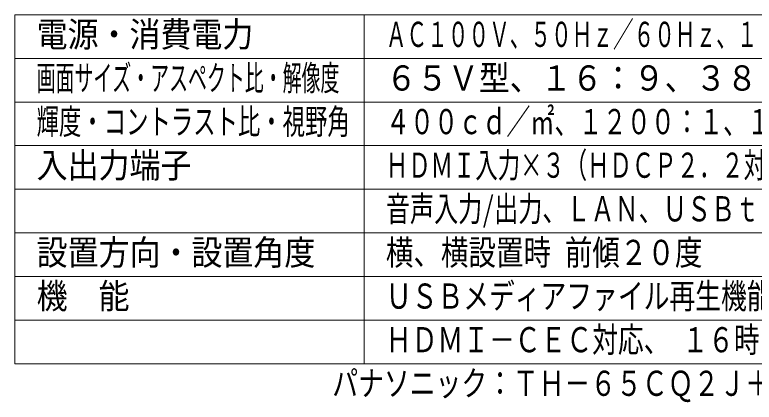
# Model space of a CAD drawing. Units: millimetres on the paper. Extents: x -63 to 65, y -59 to 59.
# Drawn here: x -62.6 to 22.1, y -58.9 to -14.5 of the extents above; entities that cross this region are included whole.
import ezdxf
from ezdxf.enums import TextEntityAlignment as Align

# ---------------------------------------------------------------- set-up
doc = ezdxf.new("R2010")
doc.units = ezdxf.units.MM
doc.layers.add('0-0_MOJI1', color=7, linetype='Continuous')
doc.layers.add('0-1_相当品', color=4, linetype='Continuous')
doc.layers.add('0-2_WAKU', color=4, linetype='Continuous', lineweight=9)
doc.styles.add('ＭＳ ゴシック', font='')
doc.styles.get('ＭＳ ゴシック').set_extended_font_data('MS Gothic')

msp = doc.modelspace()

# ---------------------------------------------------------------- linework, layer by layer
at = {"layer": '0-2_WAKU', "color": 3}
for p, q in [((62.398, -14.492), (-62.602, -14.492)), ((-62.602, -54.492), (-62.602, -14.492)), ((-22.602, -54.492), (-22.602, -14.492)), ((-62.602, -54.492), (62.398, -54.492))]:
    msp.add_line(p, q, dxfattribs=at)
at = {"layer": '0-2_WAKU'}
for p, q in [((62.398, -19.492), (-62.602, -19.492)), ((62.398, -24.492), (-62.602, -24.492)), ((-62.602, -29.492), (62.398, -29.492)), ((-62.602, -34.492), (62.398, -34.492)), ((-62.602, -39.492), (62.398, -39.492)), ((-62.602, -44.492), (62.398, -44.492)), ((-62.602, -49.492), (62.398, -49.492))]:
    msp.add_line(p, q, dxfattribs=at)

# ---------------------------------------------------------------- texts
at = {"layer": '0-0_MOJI1', "style": 'ＭＳ ゴシック'}
for s, height, width, p in [('電源・消費電力', 2.889, 0.9, (-60.102, -19.047)), ('ＡＣ１００Ｖ、５０Ｈｚ／６０Ｈｚ、１９６Ｗ（動作時平均消費電力１４５Ｗ）', 2.889, 0.6, (-20.102, -19.047)), ('画面サイズ・アスペクト比・解像度', 2.889, 0.55, (-60.102, -24.047)), ('６５Ｖ型、１６：９、３８４０×２１６０', 2.889, 0.9, (-20.102, -24.047)), ('輝度・コントラスト比・視野角', 2.889, 0.65, (-60.102, -29.047)), ('４００ｃｄ／㎡、１２００：１、１７８°／１７８°（ＣＲ＞１０）', 2.889, 0.7, (-20.102, -29.047)), ('入出力端子', 2.889, 0.9, (-60.102, -34.047)), ('ＨＤＭＩ入力×３（ＨＤＣＰ２．２対応）、シリアル入力、ＰＣ入力、', 2.889, 0.65, (-20.102, -34.047)), ('音声入力/出力、ＬＡＮ、ＵＳＢｔｙｐｅＡ（ＵＳＢ２．０対応）', 2.889, 0.7, (-20.102, -39.047)), ('設置方向・設置角度', 2.889, 0.9, (-60.102, -44.047)), ('横、横設置時 前傾２０度', 2.889, 0.8, (-20.102, -44.047)), ('機\u3000能', 2.889, 0.9, (-60.102, -49.047)), ('ＵＳＢメディアファイル再生機能、シリアル制御、ＬＡＮ制御、', 2.886, 0.75, (-20.102, -49.047)), ('ＨＤＭＩ－ＣＥＣ対応、 １６時間連続稼働／日', 2.886, 0.75, (-20.102, -54.047))]:
    msp.add_text(s, height=height, dxfattribs=dict(at, width=width)).set_placement(p, align=Align.BOTTOM_LEFT)
at = {"layer": '0-1_相当品', "style": 'ＭＳ ゴシック', "width": 0.75}
msp.add_text('パナソニック：ＴＨ－６５ＣＱ２Ｊ＋ＴＹ－ＷＫ９８ＰＶ１\u3000相当品', height=2.889, dxfattribs=at).set_placement((-26.242, -59.047), align=Align.BOTTOM_LEFT)

doc.saveas('drawing.dxf')
